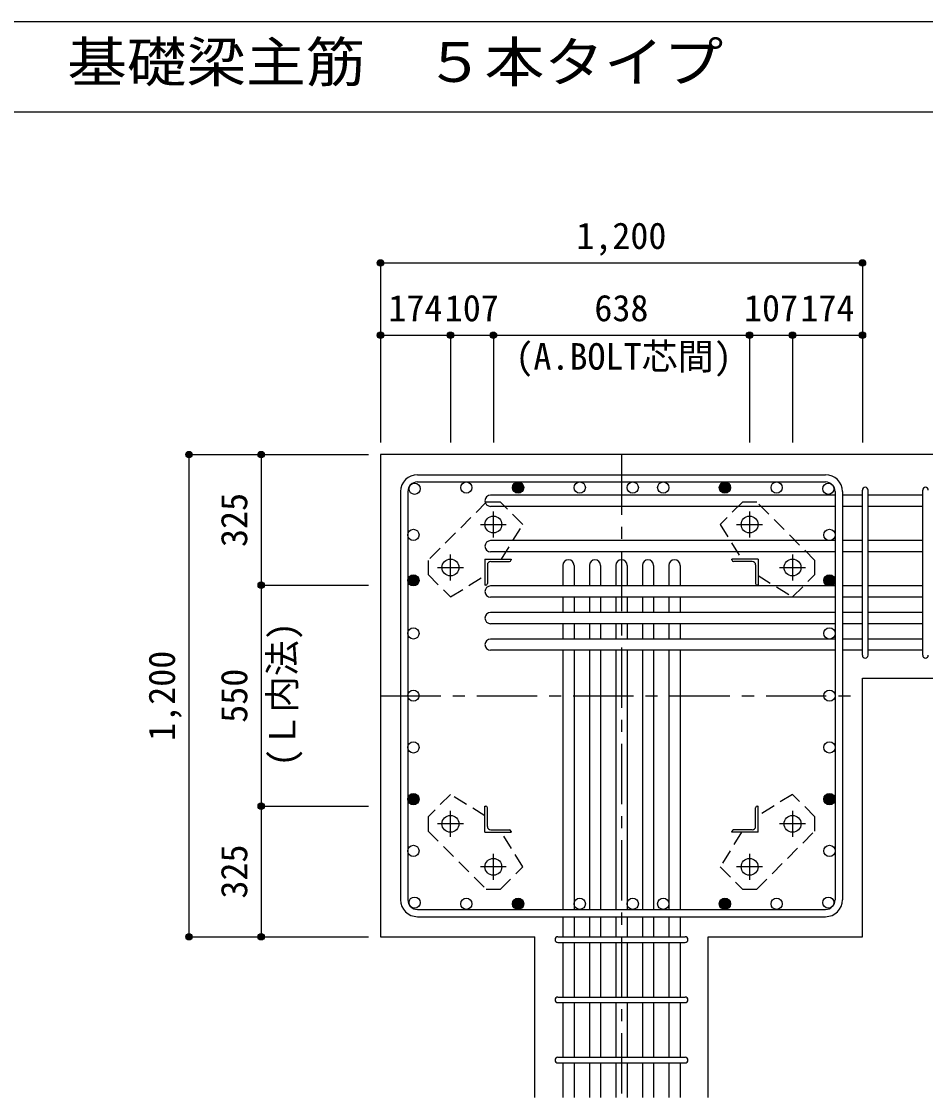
# Model space of a CAD drawing. Units: millimetres at full size, sheet at 1:30. Extents: x -5973 to 5954, y -4195 to 4201.
# Drawn here: x -942 to 1309, y 1523 to 4201 of the extents above; entities that cross this region are included whole.
import ezdxf
from ezdxf.enums import TextEntityAlignment as Align

# ---------------------------------------------------------------- set-up
doc = ezdxf.new("R2010")
doc.units = ezdxf.units.MM
doc.header["$LTSCALE"] = 30
doc.header["$PDMODE"] = 32
doc.header["$PDSIZE"] = 15
doc.linetypes.add('CHAIN1', pattern=[8, 5, -1, 1, -1])
doc.linetypes.add('DASHED1', pattern=[1.8, 1.2, -0.6])
for name, color, linetype in [('0-1', 2, 'Continuous'), ('0-2', 4, 'Continuous'), ('0-3', 4, 'Continuous'), ('0-4', 7, 'Continuous'), ('0-5', 7, 'Continuous'), ('0-6', 7, 'Continuous'), ('0-7', 4, 'Continuous'), ('0-9', 4, 'DASHED1'), ('0-D', 4, 'Continuous'), ('6-7_文字', 7, 'Continuous'), ('F-0_枠', 6, 'Continuous')]:
    doc.layers.add(name, color=color, linetype=linetype)
doc.styles.add('ＭＳ ゴシック', font='')
doc.styles.get('ＭＳ ゴシック').set_extended_font_data('MS Gothic')

msp = doc.modelspace()

# ---------------------------------------------------------------- linework, layer by layer
at = {"layer": '0-1'}
for p, q in [((1552.44, 3123.3), (-47.56, 3123.3)), ((-47.56, 3123.3), (-47.56, 1923.3)), ((1152.44, 2566.8), (1552.44, 2566.8)), ((1152.44, 1923.3), (1152.44, 2566.8)), ((-47.56, 1923.3), (336.94, 1923.3)), ((336.94, 1523.3), (336.94, 1923.3))]:
    msp.add_line(p, q, dxfattribs=at)
msp.add_lwpolyline([(767.94, 1523.3), (767.94, 1923.3), (1152.44, 1923.3)], dxfattribs=at)
at = {"layer": '0-2', "linetype": 'CHAIN1'}
for p, q in [((233.44, 2917.1), (233.44, 2981.6)), ((871.44, 2981.6), (871.44, 2917.1)), ((201.14, 2949.3), (265.64, 2949.3)), ((839.24, 2949.3), (903.74, 2949.3)), ((126.44, 2810.1), (126.44, 2874.6)), ((978.44, 2874.6), (978.44, 2810.1)), ((94.14, 2842.3), (158.64, 2842.3)), ((946.24, 2842.3), (1010.74, 2842.3)), ((126.44, 2172), (126.44, 2236.5)), ((978.44, 2236.5), (978.44, 2172)), ((158.64, 2204.3), (94.14, 2204.3)), ((1010.74, 2204.3), (946.24, 2204.3)), ((233.44, 2065), (233.44, 2129.5)), ((871.44, 2129.5), (871.44, 2065)), ((265.64, 2097.3), (201.14, 2097.3)), ((903.74, 2097.3), (839.24, 2097.3))]:
    msp.add_line(p, q, dxfattribs=at)
at = {"layer": '0-2'}
for p, q in [((212.44, 2863.3), (277.44, 2863.3)), ((212.44, 2863.3), (212.44, 2798.3)), ((218.44, 2848.8), (218.44, 2802.3)), ((226.94, 2857.3), (273.44, 2857.3)), ((277.44, 2863.3), (277.44, 2861.3)), ((892.44, 2863.3), (827.44, 2863.3)), ((827.44, 2861.3), (827.44, 2863.3)), ((877.94, 2857.3), (831.44, 2857.3)), ((886.44, 2848.8), (886.44, 2802.3)), ((892.44, 2863.3), (892.44, 2798.3)), ((214.44, 2798.3), (212.44, 2798.3)), ((892.44, 2798.3), (890.44, 2798.3)), ((212.44, 2248.3), (214.44, 2248.3)), ((212.44, 2183.3), (212.44, 2248.3)), ((218.44, 2197.8), (218.44, 2244.3)), ((886.44, 2197.8), (886.44, 2244.3)), ((890.44, 2248.3), (892.44, 2248.3)), ((892.44, 2183.3), (892.44, 2248.3)), ((212.44, 2183.3), (277.44, 2183.3)), ((226.94, 2189.3), (273.44, 2189.3)), ((277.44, 2185.3), (277.44, 2183.3)), ((827.44, 2183.3), (827.44, 2185.3)), ((892.44, 2183.3), (827.44, 2183.3)), ((877.94, 2189.3), (831.44, 2189.3))]:
    msp.add_line(p, q, dxfattribs=at)
at = {"layer": '0-2', "color": 3}
for centre in [(233.44, 2949.3), (871.44, 2949.3), (126.44, 2842.3), (978.44, 2842.3), (126.44, 2204.3), (978.44, 2204.3), (233.44, 2097.3), (871.44, 2097.3)]:
    msp.add_circle(centre, 21, dxfattribs=at)
at = {"layer": '0-2'}
for centre, radius, start, end in [((226.94, 2848.8), 8.5, 90, 180), ((273.44, 2861.3), 4, 270, 0), ((831.44, 2861.3), 4, 180, 270), ((877.94, 2848.8), 8.5, 0, 90), ((214.44, 2802.3), 4, 270, 0), ((890.44, 2802.3), 4, 180, 270), ((214.44, 2244.3), 4, 0, 90), ((890.44, 2244.3), 4, 90, 180), ((226.94, 2197.8), 8.5, 180, 270), ((877.94, 2197.8), 8.5, 270, 0), ((273.44, 2185.3), 4, 0, 90), ((831.44, 2185.3), 4, 90, 180)]:
    msp.add_arc(centre, radius, start, end, dxfattribs=at)
at = {"layer": '0-3', "color": 3}
for centre in [(166.13, 3041.3), (294.9, 3041.3), (448.44, 3041.3), (580.44, 3041.3), (656.44, 3041.3), (809.97, 3041.3), (938.74, 3041.3), (37.37, 3038.37), (1067.51, 3038.37), (34.44, 2923.33), (1070.44, 2923.33), (34.44, 2810.3), (1070.44, 2810.3), (34.44, 2678.3), (1070.44, 2678.3), (34.44, 2523.3), (1070.44, 2523.3), (34.44, 2394.53), (1070.44, 2394.53), (34.44, 2265.76), (1070.44, 2265.76), (34.44, 2137), (1070.44, 2137), (37.37, 2008.23), (37.37, 2008.23), (166.13, 2005.3), (294.9, 2005.3), (448.44, 2005.3), (580.44, 2005.3), (656.44, 2005.3), (809.97, 2005.3), (938.74, 2005.3), (1067.51, 2008.23), (1067.51, 2008.23)]:
    msp.add_circle(centre, 14, dxfattribs=at)
at = {"layer": '0-3'}
for centre, radius in [((294.9, 3041.3), 12.6), ((809.97, 3041.3), 12.6), ((294.9, 3041.3), 11.2), ((294.9, 3041.3), 9.8), ((294.9, 3041.3), 8.4), ((294.9, 3041.3), 7), ((294.9, 3041.3), 5.6), ((294.9, 3041.3), 4.2), ((294.9, 3041.3), 2.8), ((294.9, 3041.3), 1.4), ((809.97, 3041.3), 11.2), ((809.97, 3041.3), 9.8), ((809.97, 3041.3), 8.4), ((809.97, 3041.3), 7), ((809.97, 3041.3), 5.6), ((809.97, 3041.3), 4.2), ((809.97, 3041.3), 2.8), ((809.97, 3041.3), 1.4), ((34.44, 2810.3), 12.6), ((34.44, 2810.3), 11.2), ((34.44, 2810.3), 9.8), ((34.44, 2810.3), 8.4), ((34.44, 2810.3), 7), ((34.44, 2810.3), 5.6), ((34.44, 2810.3), 4.2), ((34.44, 2810.3), 2.8), ((1070.44, 2810.3), 12.6), ((1070.44, 2810.3), 11.2), ((1070.44, 2810.3), 9.8), ((1070.44, 2810.3), 8.4), ((1070.44, 2810.3), 7), ((1070.44, 2810.3), 5.6), ((1070.44, 2810.3), 4.2), ((1070.44, 2810.3), 2.8), ((34.44, 2810.3), 1.4), ((1070.44, 2810.3), 1.4), ((34.44, 2265.76), 12.6), ((34.44, 2265.76), 11.2), ((1070.44, 2265.76), 12.6), ((1070.44, 2265.76), 11.2), ((34.44, 2265.76), 9.8), ((34.44, 2265.76), 8.4), ((34.44, 2265.76), 7), ((34.44, 2265.76), 5.6), ((34.44, 2265.76), 4.2), ((34.44, 2265.76), 2.8), ((34.44, 2265.76), 1.4), ((1070.44, 2265.76), 9.8), ((1070.44, 2265.76), 8.4), ((1070.44, 2265.76), 7), ((1070.44, 2265.76), 5.6), ((1070.44, 2265.76), 4.2), ((1070.44, 2265.76), 2.8), ((1070.44, 2265.76), 1.4), ((294.9, 2005.3), 12.6), ((294.9, 2005.3), 11.2), ((294.9, 2005.3), 9.8), ((294.9, 2005.3), 8.4), ((294.9, 2005.3), 7), ((294.9, 2005.3), 5.6), ((294.9, 2005.3), 4.2), ((809.97, 2005.3), 12.6), ((809.97, 2005.3), 11.2), ((809.97, 2005.3), 9.8), ((809.97, 2005.3), 8.4), ((809.97, 2005.3), 7), ((809.97, 2005.3), 5.6), ((809.97, 2005.3), 4.2), ((294.9, 2005.3), 2.8), ((294.9, 2005.3), 1.4), ((809.97, 2005.3), 2.8), ((809.97, 2005.3), 1.4)]:
    msp.add_circle(centre, radius, dxfattribs=at)
at = {"layer": '0-4'}
for p, q in [((44.44, 3073.3), (1060.44, 3073.3)), ((44.44, 3055.3), (1060.44, 3055.3)), ((2.44, 3031.3), (2.44, 2015.3)), ((20.44, 3031.3), (20.44, 2015.3)), ((1084.44, 3031.3), (1084.44, 2015.3)), ((1102.44, 3031.3), (1102.44, 2015.3)), ((44.44, 1991.3), (1060.44, 1991.3)), ((44.44, 1973.3), (1060.44, 1973.3))]:
    msp.add_line(p, q, dxfattribs=at)
for centre, radius, start, end in [((44.44, 3031.3), 42, 90, 180), ((44.44, 3031.3), 24, 90, 180), ((1060.44, 3031.3), 42, 0, 90), ((1060.44, 3031.3), 24, 0, 90), ((44.44, 2015.3), 42, 180, 270), ((44.44, 2015.3), 24, 180, 270), ((1060.44, 2015.3), 42, 270, 0), ((1060.44, 2015.3), 24, 270, 0)]:
    msp.add_arc(centre, radius, start, end, dxfattribs=at)
at = {"layer": '0-5'}
for p, q in [((1084.44, 3022.37), (226.44, 3022.37)), ((1152.44, 3022.37), (1102.44, 3022.37)), ((1302.44, 3022.37), (1166.44, 3022.37)), ((1084.44, 2994.37), (226.44, 2994.37)), ((1152.44, 2994.37), (1102.44, 2994.37)), ((1302.44, 2994.37), (1166.44, 2994.37)), ((1084.44, 2909.33), (226.44, 2909.33)), ((1152.44, 2909.33), (1102.44, 2909.33)), ((1302.44, 2909.33), (1166.44, 2909.33)), ((1084.44, 2881.33), (226.44, 2881.33)), ((1152.44, 2881.33), (1102.44, 2881.33)), ((1302.44, 2881.33), (1166.44, 2881.33)), ((406.44, 2847.3), (406.44, 2796.3)), ((434.44, 2847.3), (434.44, 2796.3)), ((472.44, 2847.3), (472.44, 2796.3)), ((500.44, 2847.3), (500.44, 2796.3)), ((538.44, 2847.3), (538.44, 2796.3)), ((566.44, 2847.3), (566.44, 2796.3)), ((604.44, 2847.3), (604.44, 2796.3)), ((632.44, 2847.3), (632.44, 2796.3)), ((670.44, 2847.3), (670.44, 2796.3)), ((698.44, 2847.3), (698.44, 2796.3)), ((1084.44, 2796.3), (226.44, 2796.3)), ((1152.44, 2796.3), (1102.44, 2796.3)), ((1302.44, 2796.3), (1166.44, 2796.3)), ((1084.44, 2768.3), (226.44, 2768.3)), ((406.44, 2768.3), (406.44, 2730.3)), ((434.44, 2768.3), (434.44, 2730.3)), ((472.44, 2768.3), (472.44, 2730.3)), ((500.44, 2768.3), (500.44, 2730.3)), ((538.44, 2768.3), (538.44, 2730.3)), ((566.44, 2768.3), (566.44, 2730.3)), ((604.44, 2768.3), (604.44, 2730.3)), ((632.44, 2768.3), (632.44, 2730.3)), ((670.44, 2768.3), (670.44, 2730.3)), ((698.44, 2768.3), (698.44, 2730.3)), ((1152.44, 2768.3), (1102.44, 2768.3)), ((1302.44, 2768.3), (1166.44, 2768.3)), ((1084.44, 2730.3), (226.44, 2730.3)), ((1152.44, 2730.3), (1102.44, 2730.3)), ((1302.44, 2730.3), (1166.44, 2730.3)), ((1084.44, 2702.3), (226.44, 2702.3)), ((406.44, 2702.3), (406.44, 2664.3)), ((434.44, 2702.3), (434.44, 2664.3)), ((472.44, 2702.3), (472.44, 2664.3)), ((500.44, 2702.3), (500.44, 2664.3)), ((538.44, 2702.3), (538.44, 2664.3)), ((566.44, 2702.3), (566.44, 2664.3)), ((604.44, 2702.3), (604.44, 2664.3)), ((632.44, 2702.3), (632.44, 2664.3)), ((670.44, 2702.3), (670.44, 2664.3)), ((698.44, 2702.3), (698.44, 2664.3)), ((1152.44, 2702.3), (1102.44, 2702.3)), ((1302.44, 2702.3), (1166.44, 2702.3)), ((1084.44, 2664.3), (226.44, 2664.3)), ((1152.44, 2664.3), (1102.44, 2664.3)), ((1302.44, 2664.3), (1166.44, 2664.3)), ((1084.44, 2636.3), (226.44, 2636.3)), ((406.44, 2636.3), (406.44, 1991.3)), ((434.44, 2636.3), (434.44, 1991.3)), ((472.44, 2636.3), (472.44, 1991.3)), ((500.44, 2636.3), (500.44, 1991.3)), ((538.44, 2636.3), (538.44, 1991.3)), ((566.44, 2636.3), (566.44, 1991.3)), ((604.44, 2636.3), (604.44, 1991.3)), ((632.44, 2636.3), (632.44, 1991.3)), ((670.44, 2636.3), (670.44, 1991.3)), ((698.44, 2636.3), (698.44, 1991.3)), ((1152.44, 2636.3), (1102.44, 2636.3)), ((1302.44, 2636.3), (1166.44, 2636.3)), ((406.44, 1973.3), (406.44, 1923.3)), ((434.44, 1973.3), (434.44, 1923.3)), ((472.44, 1973.3), (472.44, 1923.3)), ((500.44, 1973.3), (500.44, 1923.3)), ((538.44, 1973.3), (538.44, 1923.3)), ((566.44, 1973.3), (566.44, 1923.3)), ((604.44, 1973.3), (604.44, 1923.3)), ((632.44, 1973.3), (632.44, 1923.3)), ((670.44, 1973.3), (670.44, 1923.3)), ((698.44, 1973.3), (698.44, 1923.3)), ((406.44, 1909.3), (406.44, 1773.3)), ((434.44, 1909.3), (434.44, 1773.3)), ((472.44, 1909.3), (472.44, 1773.3)), ((500.44, 1909.3), (500.44, 1773.3)), ((538.44, 1909.3), (538.44, 1773.3)), ((566.44, 1909.3), (566.44, 1773.3)), ((604.44, 1909.3), (604.44, 1773.3)), ((632.44, 1909.3), (632.44, 1773.3)), ((670.44, 1909.3), (670.44, 1773.3)), ((698.44, 1909.3), (698.44, 1773.3)), ((406.44, 1759.3), (406.44, 1623.3)), ((434.44, 1759.3), (434.44, 1623.3)), ((472.44, 1759.3), (472.44, 1623.3)), ((500.44, 1759.3), (500.44, 1623.3)), ((538.44, 1759.3), (538.44, 1623.3)), ((566.44, 1759.3), (566.44, 1623.3)), ((604.44, 1759.3), (604.44, 1623.3)), ((632.44, 1759.3), (632.44, 1623.3)), ((670.44, 1759.3), (670.44, 1623.3)), ((698.44, 1759.3), (698.44, 1623.3)), ((406.44, 1609.3), (406.44, 1523.3)), ((434.44, 1609.3), (434.44, 1523.3)), ((472.44, 1609.3), (472.44, 1523.3)), ((500.44, 1609.3), (500.44, 1523.3)), ((538.44, 1609.3), (538.44, 1523.3)), ((566.44, 1609.3), (566.44, 1523.3)), ((604.44, 1609.3), (604.44, 1523.3)), ((632.44, 1609.3), (632.44, 1523.3)), ((670.44, 1609.3), (670.44, 1523.3)), ((698.44, 1609.3), (698.44, 1523.3))]:
    msp.add_line(p, q, dxfattribs=at)
for centre, start, end in [((226.44, 3008.37), 90, 270), ((226.44, 2895.33), 90, 270), ((420.44, 2847.3), 0, 180), ((486.44, 2847.3), 0, 180), ((552.44, 2847.3), 0, 180), ((618.44, 2847.3), 0, 180), ((684.44, 2847.3), 0, 180), ((226.44, 2782.3), 90, 270), ((226.44, 2716.3), 90, 270), ((226.44, 2650.3), 90, 270)]:
    msp.add_arc(centre, 14, start, end, dxfattribs=at)
at = {"layer": '0-6'}
for p, q in [((1152.44, 2623.8), (1152.44, 3034.87)), ((1166.44, 2623.8), (1166.44, 3034.87)), ((1302.44, 2623.8), (1302.44, 3034.87)), ((393.94, 1923.3), (710.94, 1923.3)), ((393.94, 1909.3), (710.94, 1909.3)), ((393.94, 1773.3), (710.94, 1773.3)), ((393.94, 1759.3), (710.94, 1759.3)), ((393.94, 1623.3), (710.94, 1623.3)), ((393.94, 1609.3), (710.94, 1609.3))]:
    msp.add_line(p, q, dxfattribs=at)
for centre, start, end in [((1159.44, 3034.87), 0, 180), ((1159.44, 3034.87), 0, 180), ((1159.44, 3034.87), 0, 180), ((1159.44, 3034.87), 0, 180), ((1309.44, 3034.87), 0, 180), ((1159.44, 2623.8), 180, 0), ((1159.44, 2623.8), 180, 0), ((1159.44, 2623.8), 180, 0), ((1159.44, 2623.8), 180, 0), ((1309.44, 2623.8), 180, 0), ((393.94, 1916.3), 90, 270), ((393.94, 1916.3), 90, 270), ((393.94, 1916.3), 90, 270), ((393.94, 1916.3), 90, 270), ((710.94, 1916.3), 270, 90), ((710.94, 1916.3), 270, 90), ((710.94, 1916.3), 270, 90), ((710.94, 1916.3), 270, 90), ((393.94, 1766.3), 90, 270), ((710.94, 1766.3), 270, 90), ((393.94, 1616.3), 90, 270), ((710.94, 1616.3), 270, 90)]:
    msp.add_arc(centre, 7, start, end, dxfattribs=at)
at = {"layer": '0-9'}
for p, q in [((215.64, 3005), (70.64, 2860.1)), ((251.04, 3005), (215.64, 3005)), ((306.84, 2949.2), (251.04, 3005)), ((853.84, 3005.1), (798.04, 2949.2)), ((889.24, 3005.1), (853.84, 3005.1)), ((1034.14, 2860.1), (889.24, 3005.1)), ((253.44, 2863.3), (306.84, 2949.2)), ((798.04, 2949.2), (851.44, 2863.3)), ((70.64, 2860.1), (70.64, 2824.7)), ((1034.14, 2824.7), (1034.14, 2860.1)), ((70.64, 2824.7), (126.54, 2768.9)), ((126.54, 2768.9), (212.44, 2822.3)), ((892.44, 2822.3), (978.34, 2768.9)), ((978.34, 2768.9), (1034.14, 2824.7)), ((126.54, 2277.7), (70.74, 2221.9)), ((212.44, 2224.3), (126.54, 2277.7)), ((978.34, 2277.7), (892.44, 2224.3)), ((1034.24, 2221.9), (978.34, 2277.7)), ((70.74, 2221.9), (70.74, 2186.5)), ((1034.24, 2186.5), (1034.24, 2221.9)), ((70.74, 2186.5), (215.64, 2041.5)), ((306.84, 2097.4), (253.44, 2183.3)), ((851.44, 2183.3), (798.04, 2097.4)), ((889.24, 2041.6), (1034.24, 2186.5)), ((251.04, 2041.5), (306.84, 2097.4)), ((798.04, 2097.4), (853.84, 2041.6)), ((215.64, 2041.5), (251.04, 2041.5)), ((853.84, 2041.6), (889.24, 2041.6))]:
    msp.add_line(p, q, dxfattribs=at)
at = {"layer": '0-D'}
for p, q in [((-47.56, 3600.34), (-47.56, 3420.34)), ((-47.56, 3600.34), (-47.56, 3420.34)), ((-47.56, 3600.34), (1152.44, 3600.34)), ((1152.44, 3600.34), (1152.44, 3420.34)), ((-47.56, 3420.34), (126.44, 3420.34)), ((-47.56, 3420.34), (-47.56, 3153.3)), ((126.44, 3420.34), (126.44, 3153.3)), ((126.44, 3420.34), (233.44, 3420.34)), ((233.44, 3420.34), (233.44, 3153.3)), ((233.44, 3420.34), (871.44, 3420.34)), ((871.44, 3420.34), (871.44, 3153.3)), ((871.44, 3420.34), (978.44, 3420.34)), ((978.44, 3420.34), (978.44, 3153.3)), ((978.44, 3420.34), (1152.44, 3420.34)), ((1152.44, 3420.34), (1152.44, 3153.3)), ((1152.44, 3420.34), (1152.44, 3153.3)), ((-524.6, 3123.3), (-344.6, 3123.3)), ((-524.6, 3123.3), (-344.6, 3123.3)), ((-524.6, 3123.3), (-524.6, 1923.3)), ((-344.6, 3123.3), (-344.6, 2798.3)), ((-344.6, 3123.3), (-77.56, 3123.3)), ((-344.6, 2798.3), (-77.56, 2798.3)), ((-344.6, 2798.3), (-344.6, 2248.3)), ((-344.6, 2248.3), (-77.56, 2248.3)), ((-344.6, 2248.3), (-344.6, 1923.3)), ((-524.6, 1923.3), (-344.6, 1923.3)), ((-344.6, 1923.3), (-77.56, 1923.3)), ((-344.6, 1923.3), (-77.56, 1923.3))]:
    msp.add_line(p, q, dxfattribs=at)
at = {"layer": '0-D', "linetype": 'CHAIN1'}
for p, q in [((552.44, 3123.3), (552.44, 1523.3)), ((-47.56, 2523.3), (1152.44, 2523.3))]:
    msp.add_line(p, q, dxfattribs=at)
at = {"layer": '0-D'}
for centre, radius in [((-47.56, 3600.34), 8), ((-47.56, 3600.34), 7.2), ((-47.56, 3600.34), 6.4), ((-47.56, 3600.34), 5.6), ((-47.56, 3600.34), 4.8), ((-47.56, 3600.34), 4), ((-47.56, 3600.34), 3.2), ((-47.56, 3600.34), 2.4), ((-47.56, 3600.34), 1.6), ((-47.56, 3600.34), 0.8), ((1152.44, 3600.34), 8), ((1152.44, 3600.34), 7.2), ((1152.44, 3600.34), 6.4), ((1152.44, 3600.34), 5.6), ((1152.44, 3600.34), 4.8), ((1152.44, 3600.34), 4), ((1152.44, 3600.34), 3.2), ((1152.44, 3600.34), 2.4), ((1152.44, 3600.34), 1.6), ((1152.44, 3600.34), 0.8), ((-47.56, 3420.34), 8), ((126.44, 3420.34), 8), ((233.44, 3420.34), 8), ((871.44, 3420.34), 8), ((978.44, 3420.34), 8), ((1152.44, 3420.34), 8), ((-47.56, 3420.34), 7.2), ((-47.56, 3420.34), 6.4), ((-47.56, 3420.34), 5.6), ((-47.56, 3420.34), 4.8), ((-47.56, 3420.34), 4), ((-47.56, 3420.34), 3.2), ((-47.56, 3420.34), 2.4), ((-47.56, 3420.34), 1.6), ((-47.56, 3420.34), 0.8), ((126.44, 3420.34), 7.2), ((126.44, 3420.34), 6.4), ((126.44, 3420.34), 5.6), ((126.44, 3420.34), 4.8), ((126.44, 3420.34), 4), ((126.44, 3420.34), 3.2), ((126.44, 3420.34), 2.4), ((126.44, 3420.34), 1.6), ((126.44, 3420.34), 0.8), ((233.44, 3420.34), 7.2), ((233.44, 3420.34), 6.4), ((233.44, 3420.34), 5.6), ((233.44, 3420.34), 4.8), ((233.44, 3420.34), 4), ((233.44, 3420.34), 3.2), ((233.44, 3420.34), 2.4), ((233.44, 3420.34), 1.6), ((233.44, 3420.34), 0.8), ((871.44, 3420.34), 7.2), ((871.44, 3420.34), 6.4), ((871.44, 3420.34), 5.6), ((871.44, 3420.34), 4.8), ((871.44, 3420.34), 4), ((871.44, 3420.34), 3.2), ((871.44, 3420.34), 2.4), ((871.44, 3420.34), 1.6), ((871.44, 3420.34), 0.8), ((978.44, 3420.34), 7.2), ((978.44, 3420.34), 6.4), ((978.44, 3420.34), 5.6), ((978.44, 3420.34), 4.8), ((978.44, 3420.34), 4), ((978.44, 3420.34), 3.2), ((978.44, 3420.34), 2.4), ((978.44, 3420.34), 1.6), ((978.44, 3420.34), 0.8), ((1152.44, 3420.34), 7.2), ((1152.44, 3420.34), 6.4), ((1152.44, 3420.34), 5.6), ((1152.44, 3420.34), 4.8), ((1152.44, 3420.34), 4), ((1152.44, 3420.34), 3.2), ((1152.44, 3420.34), 2.4), ((1152.44, 3420.34), 1.6), ((1152.44, 3420.34), 0.8), ((-524.6, 3123.3), 8), ((-524.6, 3123.3), 7.2), ((-524.6, 3123.3), 6.4), ((-524.6, 3123.3), 5.6), ((-524.6, 3123.3), 4.8), ((-524.6, 3123.3), 4), ((-524.6, 3123.3), 3.2), ((-524.6, 3123.3), 2.4), ((-524.6, 3123.3), 1.6), ((-524.6, 3123.3), 0.8), ((-344.6, 3123.3), 8), ((-344.6, 3123.3), 7.2), ((-344.6, 3123.3), 6.4), ((-344.6, 3123.3), 5.6), ((-344.6, 3123.3), 4.8), ((-344.6, 3123.3), 4), ((-344.6, 3123.3), 3.2), ((-344.6, 3123.3), 2.4), ((-344.6, 3123.3), 1.6), ((-344.6, 3123.3), 0.8), ((-344.6, 2798.3), 8), ((-344.6, 2798.3), 7.2), ((-344.6, 2798.3), 6.4), ((-344.6, 2798.3), 5.6), ((-344.6, 2798.3), 4.8), ((-344.6, 2798.3), 4), ((-344.6, 2798.3), 3.2), ((-344.6, 2798.3), 2.4), ((-344.6, 2798.3), 1.6), ((-344.6, 2798.3), 0.8), ((-344.6, 2248.3), 8), ((-344.6, 2248.3), 7.2), ((-344.6, 2248.3), 6.4), ((-344.6, 2248.3), 5.6), ((-344.6, 2248.3), 4.8), ((-344.6, 2248.3), 4), ((-344.6, 2248.3), 3.2), ((-344.6, 2248.3), 2.4), ((-344.6, 2248.3), 1.6), ((-344.6, 2248.3), 0.8), ((-524.6, 1923.3), 8), ((-524.6, 1923.3), 7.2), ((-524.6, 1923.3), 6.4), ((-524.6, 1923.3), 5.6), ((-524.6, 1923.3), 4.8), ((-344.6, 1923.3), 8), ((-344.6, 1923.3), 7.2), ((-344.6, 1923.3), 6.4), ((-344.6, 1923.3), 5.6), ((-344.6, 1923.3), 4.8), ((-524.6, 1923.3), 4), ((-524.6, 1923.3), 3.2), ((-524.6, 1923.3), 2.4), ((-524.6, 1923.3), 1.6), ((-524.6, 1923.3), 0.8), ((-344.6, 1923.3), 4), ((-344.6, 1923.3), 3.2), ((-344.6, 1923.3), 2.4), ((-344.6, 1923.3), 1.6), ((-344.6, 1923.3), 0.8)]:
    msp.add_circle(centre, radius, dxfattribs=at)
at = {"layer": '0-D', "color": 7}
for p in [(-47.56, 3600.34), (-47.56, 3600.34), (1152.44, 3600.34), (-47.56, 3420.34), (126.44, 3420.34), (233.44, 3420.34), (871.44, 3420.34), (978.44, 3420.34), (1152.44, 3420.34), (-524.6, 3123.3), (-344.6, 3123.3), (-344.6, 2798.3), (-344.6, 2248.3), (-524.6, 1923.3), (-344.6, 1923.3)]:
    msp.add_point(p, dxfattribs=at)
at = {"layer": 'F-0_枠'}
msp.add_line((-5972.88, 4201.15), (5954.1, 4201.15), dxfattribs=at)
at = {"layer": 'F-0_枠', "color": 2}
msp.add_line((-5972.88, 3976.15), (3723.6, 3976.15), dxfattribs=at)

# ---------------------------------------------------------------- texts
at = {"layer": '0-7', "style": 'ＭＳ ゴシック'}
msp.add_text('(A.BOLT芯間)', height=65.98, dxfattribs=at).set_placement((288.23, 3314.92), align=Align.BOTTOM_LEFT)
msp.add_text('(Ｌ内法)', height=65.98, rotation=90, dxfattribs=at).set_placement((-239.55, 2346.7), align=Align.BOTTOM_LEFT)
at = {"layer": '0-D', "style": 'ＭＳ ゴシック'}
for s, p in [('1,200', (439.94, 3615.34)), ('174', (-28.06, 3435.34)), ('107', (112.44, 3435.34)), ('638', (484.94, 3435.34)), ('107', (857.44, 3435.34)), ('174', (997.94, 3435.34))]:
    msp.add_text(s, height=65.98, dxfattribs=at).set_placement(p, align=Align.BOTTOM_LEFT)
for s, p in [('325', (-359.6, 2893.3)), ('1,200', (-539.6, 2410.8)), ('550', (-359.6, 2455.8)), ('325', (-359.6, 2018.3))]:
    msp.add_text(s, height=65.98, rotation=90, dxfattribs=at).set_placement(p, align=Align.BOTTOM_LEFT)
at = {"layer": '6-7_文字', "color": 2, "style": 'ＭＳ ゴシック', "width": 1.1}
msp.add_text('\u3000\u3000基礎梁主筋\u3000５本タイプ', height=98.97, dxfattribs=at).set_placement((-1124.64, 4021.15), align=Align.BOTTOM_LEFT)

doc.saveas('drawing.dxf')
